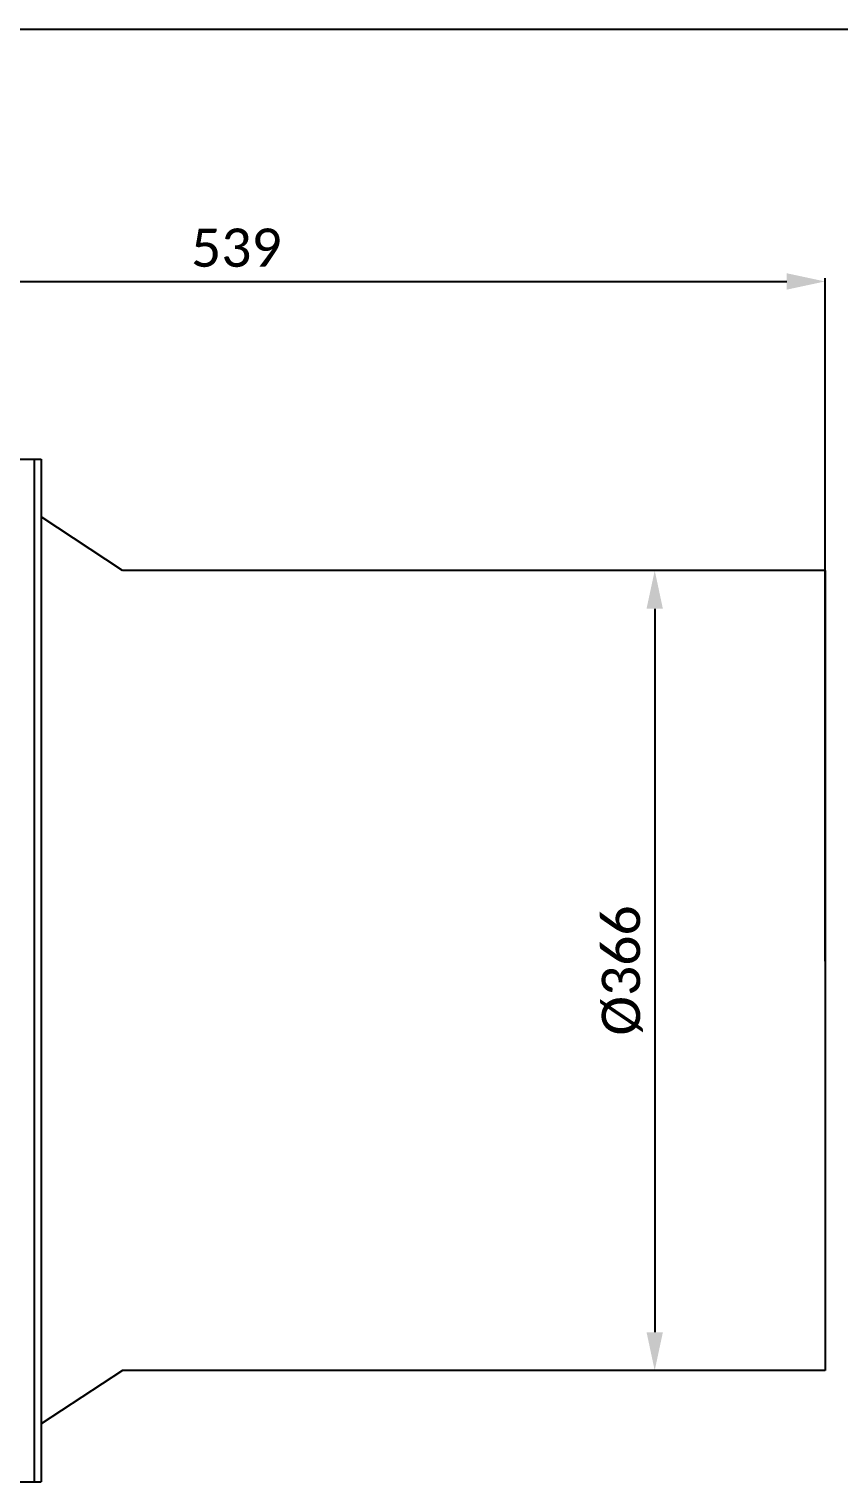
# Model space of a CAD drawing. Header units: millimetres. Extents: x 971 to 5173, y 8 to 3808.
# Drawn here: x 4382 to 4752, y 3143 to 3808 of the extents above; entities that cross this region are included whole.
import ezdxf

# ---------------------------------------------------------------- set-up
doc = ezdxf.new("R2010")
doc.units = ezdxf.units.MM
doc.header["$LTSCALE"] = 115.5
doc.header["$PDMODE"] = 3
doc.header["$PDSIZE"] = 8
doc.layers.get('0').update_dxf_attribs({"linetype": 'CONTINUOUS'})
doc.layers.get('Defpoints').update_dxf_attribs({"linetype": 'CONTINUOUS'})
doc.styles.get("Standard").update_dxf_attribs({"font": 'calibri.ttf'})
doc.dimstyles.new('DIMSTYLE_4', dxfattribs={"dimtxt": 17.5, "dimasz": 17.5, "dimexe": 1.5, "dimexo": 1, "dimgap": 0.875, "dimtad": 1, "dimdec": 0, "dimdsep": 46, "dimtxsty": 'Standard', "dimblk": '_FILLED', "dimblk1": '_FILLED', "dimblk2": '_FILLED', "dimcen": 0.09, "dimazin": 2, "dimtp": 0.01, "dimtm": 0.01, "dimtfac": 1, "dimtdec": 0, "dimtofl": 0, "dimtmove": 0, "dimatfit": 3, "dimldrblk": '_FILLED', "dimfxl": 1, "dimtolj": 1, "dimarcsym": 0})
doc.dimstyles.new('DIMSTYLE_5', dxfattribs={"dimtxt": 17.5, "dimasz": 17.5, "dimexe": 1.5, "dimexo": 1, "dimgap": 0.875, "dimtad": 1, "dimdsep": 46, "dimtxsty": 'Standard', "dimblk": '_FILLED', "dimblk1": '_FILLED', "dimblk2": '_FILLED', "dimcen": 0.09, "dimazin": 2, "dimtp": 0.01, "dimtm": 0.01, "dimtfac": 1, "dimtofl": 0, "dimtmove": 0, "dimatfit": 3, "dimldrblk": '_FILLED', "dimfxl": 1, "dimtolj": 1, "dimarcsym": 0})

# ---------------------------------------------------------------- blocks, each defined once
blk = doc.blocks.new('_FILLED')
at = {"color": 0, "linetype": 'ByBlock'}
blk.add_solid([(0, 0), (-1, 0.214), (-1, -0.214)], dxfattribs=at)
blk = doc.blocks.new('*D89')
at = {"color": 0, "linetype": 'Continuous', "lineweight": -2}
for p, q in [((4207.29, 3542.39), (4207.29, 3694.14)), ((4224.79, 3692.64), (4728.49, 3692.64)), ((4745.99, 3381.62), (4745.99, 3694.14))]:
    blk.add_line(p, q, dxfattribs=at)
at = {"layer": 'Defpoints', "color": 0}
for p in [(4745.99, 3692.64), (4207.29, 3541.39), (4745.99, 3380.62)]:
    blk.add_point(p, dxfattribs=at)
at = {"color": 0, "linetype": 'ByBlock', "lineweight": -2, "xscale": 17.5, "yscale": 17.5, "zscale": 17.5, "rotation": 180}
blk.add_blockref('_FILLED', (4207.29, 3692.64), dxfattribs=at)
at = {"color": 0, "linetype": 'ByBlock', "lineweight": -2, "xscale": 17.5, "yscale": 17.5, "zscale": 17.5}
blk.add_blockref('_FILLED', (4745.99, 3692.64), dxfattribs=at)
at = {"color": 0, "insert": (4476.64, 3716.84), "char_height": 17.5, "attachment_point": 2, "line_spacing_factor": 0.9}
blk.add_mtext('\\A1;{\\A1;539}', dxfattribs=at)
blk = doc.blocks.new('*D93')
at = {"color": 0, "linetype": 'Continuous', "lineweight": -2}
for p, q in [((4708.29, 3560.39), (4666.57, 3560.39)), ((4668.07, 3542.89), (4668.07, 3211.89)), ((4708.29, 3194.39), (4666.57, 3194.39))]:
    blk.add_line(p, q, dxfattribs=at)
at = {"layer": 'Defpoints', "color": 0}
for p in [(4709.29, 3560.39), (4668.07, 3194.39), (4709.29, 3194.39)]:
    blk.add_point(p, dxfattribs=at)
at = {"color": 0, "linetype": 'ByBlock', "lineweight": -2, "xscale": 17.5, "yscale": 17.5, "zscale": 17.5}
for p, rotation in [((4668.07, 3560.39), 90), ((4668.07, 3194.39), 270)]:
    blk.add_blockref('_FILLED', p, dxfattribs=dict(at, rotation=rotation))
at = {"color": 0, "insert": (4643.86, 3377.39), "char_height": 17.5, "attachment_point": 2, "rotation": 90, "line_spacing_factor": 0.9}
blk.add_mtext('\\A1;{\\A1;%%C366}', dxfattribs=at)

msp = doc.modelspace()

# ---------------------------------------------------------------- linework, layer by layer
at = {"color": 0, "linetype": 'Continuous'}
for p, q in [((3073.10021, 3808.11742), (5173.10021, 3808.11742)), ((4373.29077, 3611.39012), (4384.29077, 3611.39012)), ((4384.29077, 3143.38241), (4384.29077, 3611.39784)), ((4384.29077, 3611.39784), (4387.29077, 3611.39784)), ((4387.29077, 3611.39784), (4387.29077, 3143.39223)), ((4424.56064, 3560.39012), (4387.29077, 3584.87877)), ((4424.54835, 3194.39012), (4387.29077, 3169.92246)), ((4373.29077, 3143.39012), (4384.29077, 3143.39012)), ((4384.29077, 3143.38241), (4387.29077, 3143.38241))]:
    msp.add_line(p, q, dxfattribs=at)
at = {"color": 0}
for p, q in [((4745.99077, 3560.39012), (4424.56064, 3560.39012)), ((4745.99077, 3560.39012), (4745.99077, 3194.39012)), ((4745.99077, 3386.55596), (4745.99077, 3560.39012)), ((4745.99077, 3194.39012), (4424.54835, 3194.39012))]:
    msp.add_line(p, q, dxfattribs=at)

# ---------------------------------------------------------------- dimensions: what is measured, and where the dimension line sits
at = {"color": 0, "linetype": 'Continuous'}
dim = msp.add_linear_dim(base=(4745.99077, 3692.63661), p1=(4207.29077, 3541.39012), p2=(4745.99077, 3380.62183), text='{\\A1;<>}', dimstyle='DIMSTYLE_4', override={"dimtxsty": 'Standard'}, dxfattribs=at)
dim.commit()
dim.dimension.update_dxf_attribs({"geometry": '*D89', "text_midpoint": (4476.64077, 3692.63661), "dimtype": 160})
dim = msp.add_linear_dim(base=(4668.066, 3194.39012), p1=(4709.29077, 3560.39012), p2=(4709.29077, 3194.39012), angle=270, text='{\\A1;%%C<>}', dimstyle='DIMSTYLE_5', override={"dimtxsty": 'Standard'}, dxfattribs=at)
dim.commit()
dim.dimension.update_dxf_attribs({"geometry": '*D93', "text_midpoint": (4668.066, 3377.39012), "dimtype": 160})

doc.saveas('drawing.dxf')
